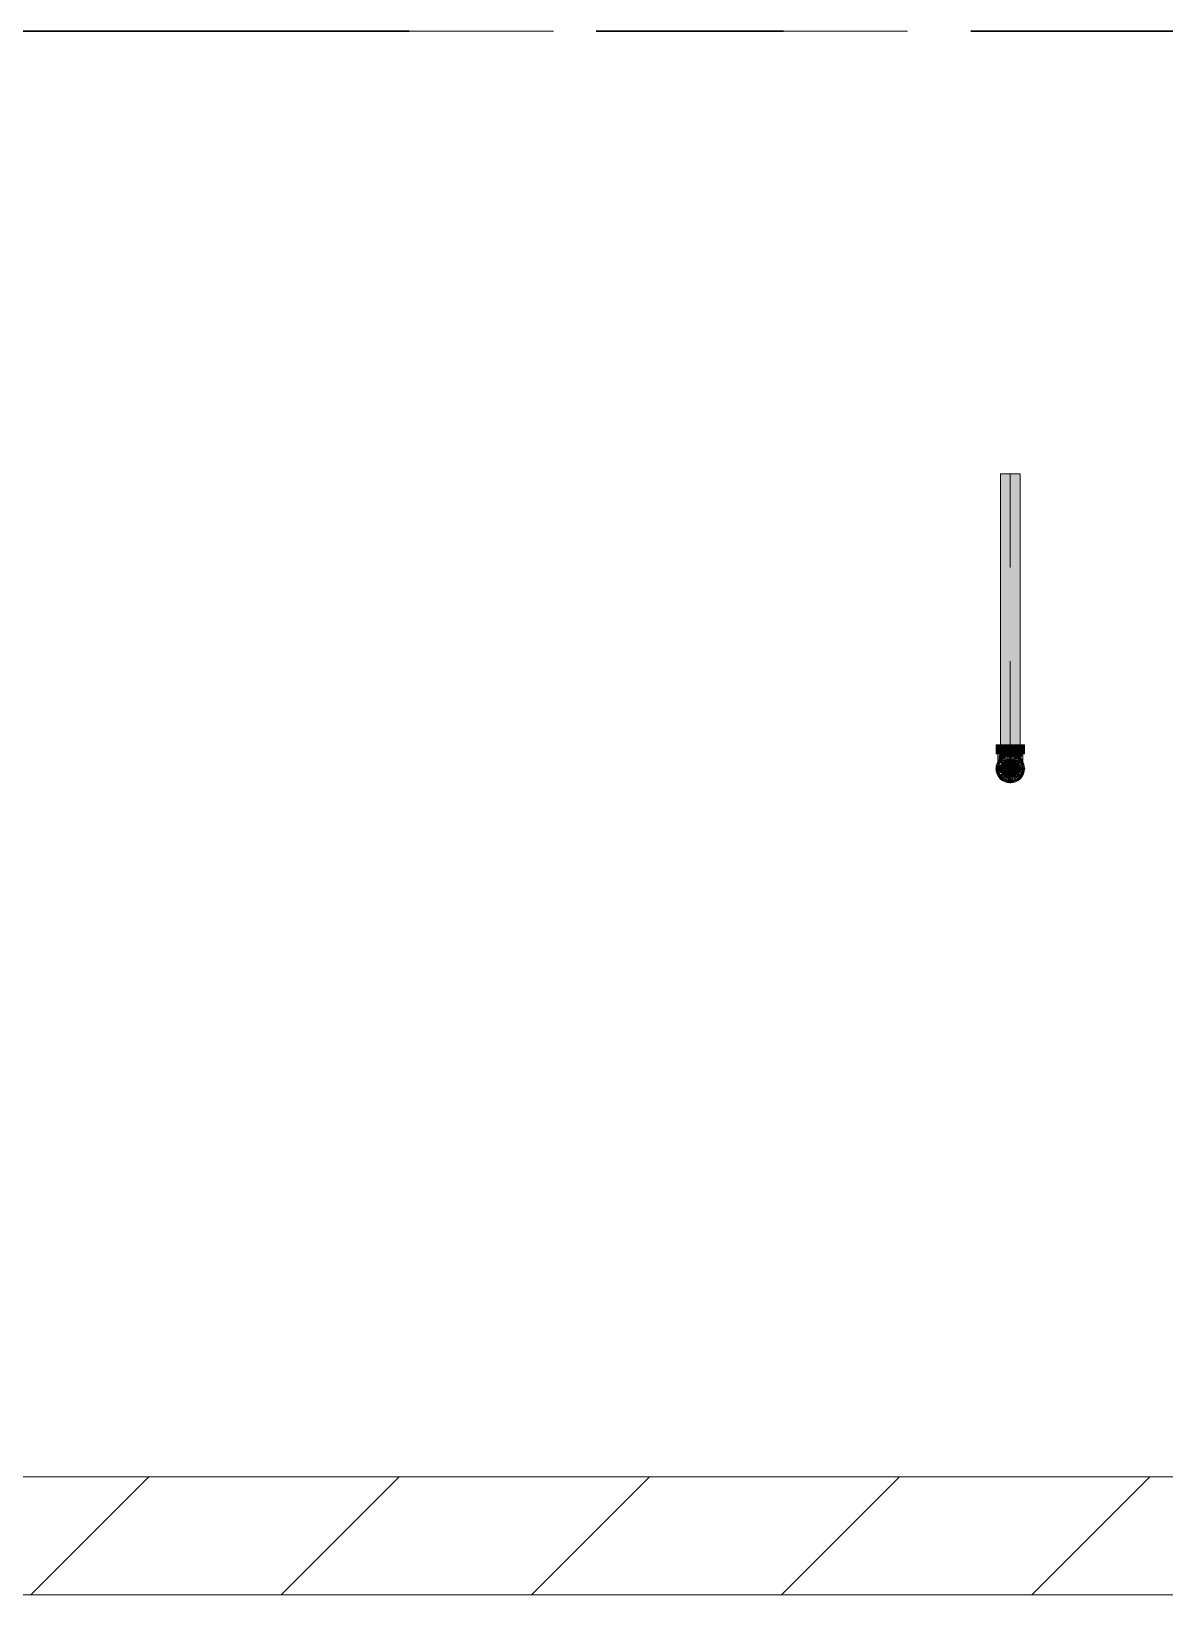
# Model space of a CAD drawing. Header units: millimetres. Extents: x -4000 to 187956, y -58990 to 162485.
# Drawn here: x 57590 to 59512, y 22800 to 25450 of the extents above; entities that cross this region are included whole.
import ezdxf

# ---------------------------------------------------------------- set-up
doc = ezdxf.new("R2010")
doc.units = ezdxf.units.MM
for name, pattern in [('Dash 1_16_', [317.5, 158.75, -158.75]), ('Grid Line', [2222.5, 1270, -317.5, 317.5, -317.5]), ('Grid Line 12_5mm', [2150, 1250, -300, 300, -300])]:
    doc.linetypes.add(name, pattern=pattern)
for name, color, linetype, lineweight in [('A-WALL', 113, 'Continuous', 13), ('A-WALL-PATT', 111, 'Continuous', 13), ('F-SPRN', 3, 'Continuous', 9), ('P-PIPE', 3, 'Continuous', 9), ('P-PIPE-CNTR', 3, 'Continuous', 9), ('S-GRID', 1, 'Continuous', 30)]:
    doc.layers.add(name, color=color, linetype=linetype, lineweight=lineweight)

# ---------------------------------------------------------------- blocks, each defined once
blk = doc.blocks.new('CMF2_NHAXUONG_A_rvt-1-FFS - TANG 1')
at = {"layer": 'A-WALL-PATT', "lineweight": 9}
h = blk.add_hatch(dxfattribs=at)
h.set_pattern_fill('FP_12', color=250, style=0, pattern_type=2)
h.set_pattern_definition([(45, (0, 0), (-212.132, 212.132), [])])
h.paths.add_polyline_path([(123099.8, 22800), (123099.8, 23000), (43099.8, 23000), (43099.8, 22800), (122899.8, 22800)])
at = {"layer": 'A-WALL', "color": 50, "lineweight": 15}
for p, q in [((123099.8, 23000), (43099.8, 23000)), ((43099.8, 22800), (67899.8, 22800))]:
    blk.add_line(p, q, dxfattribs=at)
at = {"layer": 'A-WALL', "color": 35, "lineweight": 15}
for p, q in [((71984.8, 23000), (43099.8, 23000)), ((43099.8, 22800), (67899.8, 22800))]:
    blk.add_line(p, q, dxfattribs=at)
at = {"layer": 'S-GRID', "linetype": 'Grid Line 12_5mm', "lineweight": 9}
blk.add_line((-824.3, 25450), (183641.1, 25450), dxfattribs=at)
blk = doc.blocks.new('Sprinkler_Up - DN20-V515-FFS - TANG 1')
at = {"layer": 'F-SPRN', "transparency": 33554534}
for points in [[(-13.5, 0), (-3.9, 0.7), (-1.7, 2.9), (-1.2, 3.5), (-0.6, 4), (0.6, 4), (1.2, 3.5), (1.7, 2.9), (4.6, 0), (22.2, 0), (18, 13.1), (6.9, 21.2), (-6.9, 21.2), (-18, 13.1), (-22.2, 0)], [(0, -21.2), (6.9, -21.2), (18, -13.1), (22.2, 0), (3.9, -0.7), (1.7, -2.9), (1.2, -3.5), (0.6, -4), (-0.6, -4), (-1.2, -3.5), (-1.7, -2.9), (-4.6, 0), (-22.2, 0), (-18, -13.1), (-6.9, -21.2)], [(0, -16.7), (4.3, -16.1), (11.8, -11.8), (16.1, -4.3), (16.1, 4.3), (11.8, 11.8), (8.3, 14.4), (0, 16.7), (-4.3, 16.1), (-11.8, 11.8), (-16.1, 4.3), (-16.1, -4.3), (-11.8, -11.8), (-8.3, -14.4)], [(0, -15.6), (7.8, -13.5), (13.5, -7.8), (15.1, -4), (15.1, 4), (13.5, 7.8), (7.8, 13.5), (0, 15.6), (-7.8, 13.5), (-11, 11), (-15.1, 4), (-15.1, -4), (-11, -11), (-7.8, -13.5)], [(-10.9, -5.5), (-10.9, 5.4), (-14.5, 5.4), (-14.5, -5.5)], [(-7.7, -5.5), (-7.7, 5.4), (-10.9, 5.4), (-10.9, -5.5)], [(0, -5.5), (0, 5.4), (-7.7, 5.4), (-7.7, -5.5)], [(0, 0), (5.7, 0), (2.9, 4.9), (-2.9, 4.9), (-5.7, 0)], [(2.9, -4.9), (5.7, 0), (-5.7, 0), (-2.9, -4.9)], [(0, 0), (4.6, 0), (0, 4.6), (-4.6, 0)], [(0, -4.6), (4.6, 0), (-4.6, 0)], [(0, -2.6), (1.3, 0), (-1.8, 0)], [(-1.3, 0), (1.8, 0), (0, 2.6)], [(7.7, -5.5), (7.7, 5.4), (0, 5.4), (0, -5.5)], [(10.9, -5.5), (10.9, 5.4), (7.7, 5.4), (7.7, -5.5)], [(14.5, -5.5), (14.5, 5.4), (10.9, 5.4), (10.9, -5.5)]]:
    blk.add_hatch(color=1, dxfattribs=at).paths.add_polyline_path(points)
at = {"layer": 'F-SPRN', "color": 1}
for p, q in [((-11.5, 5.4), (-14.5, 5.4)), ((-14.5, 5.4), (-11.3, 5.4)), ((-14.5, 5.4), (-14.5, 3.7)), ((-14.5, 3.3), (-14.5, 0)), ((-11.5, 5.4), (-11.5, 4)), ((-10.9, 1.9), (-10.9, 3.6)), ((-10.8, 5.4), (-8, 5.4)), ((-8.1, 5.4), (-10.8, 5.4)), ((-8.1, 5.4), (-8.1, 2.8)), ((-8.1, 2.5), (-8.1, 0.7)), ((-7.7, 4.8), (-7.7, 2.7)), ((-7.7, 4.8), (-7.7, 2.7)), ((-7.7, 2.1), (-7.7, 0.5)), ((-7.7, 2.1), (-7.7, 0.5)), ((-6.7, 5.4), (-4.7, 5.4)), ((-5.8, 3.8), (-5.8, 2.2)), ((-2.1, 0), (-2.1, 0)), ((-2.1, 0), (-2.1, -0.1)), ((0, 2.1), (-0.1, 2.1)), ((2.1, 0), (2.1, 0.1)), ((2.1, 0), (2.1, 0)), ((4.7, 5.4), (6.5, 5.4)), ((7.7, 5.4), (10.8, 5.4)), ((7.7, 5.2), (7.7, 2.7)), ((7.7, 5.2), (7.7, 2.7)), ((7.7, 2.3), (7.7, 0.5)), ((7.7, 2.3), (7.7, 0.5)), ((10.8, 5.4), (8.1, 5.4)), ((8.1, 5.4), (8.1, 2.8)), ((8.1, 2.5), (8.1, 0.4)), ((10.9, 5.4), (14.5, 5.4)), ((10.9, 3.6), (10.9, 0.2)), ((14.5, 5.4), (11.5, 5.4)), ((11.5, 5.4), (11.5, 4)), ((11.5, 3), (11.5, 0.2)), ((14.5, 5.4), (14.5, -5.5)), ((-14.5, -1.3), (-14.5, -3.7)), ((-11.1, -5.5), (-14.5, -5.5)), ((-14.5, -5.5), (-11.5, -5.5)), ((-10.9, -2.6), (-10.9, -1.3)), ((-10.8, -5.5), (-8.1, -5.5)), ((-7.8, -5.5), (-10.8, -5.5)), ((-8.1, -4.2), (-8.1, -5.5)), ((-7.7, -2.7), (-7.7, -4)), ((-7.7, -2.7), (-7.7, -4)), ((-7, -5.5), (-5.8, -5.5)), ((-4.8, -5.5), (-7, -5.5)), ((-5.8, -2.3), (-5.8, -3.8)), ((-2.1, -0.3), (-2, -0.4)), ((-2, -0.4), (-2, -0.5)), ((-2, -0.5), (-2, -0.6)), ((-2, -0.6), (-2, -0.7)), ((-2, -0.7), (-1.9, -0.7)), ((-1.9, -0.7), (-1.9, -0.8)), ((-1.9, -0.8), (-1.9, -0.9)), ((-1.9, -0.9), (-1.8, -1)), ((-1.8, -1), (-1.8, -1.1)), ((-1.8, -1), (-1.8, -1)), ((-1.8, -1.1), (-1.7, -1.2)), ((-1.7, -1.2), (-1.6, -1.3)), ((-1.7, -1.2), (-1.7, -1.2)), ((-1.6, -1.3), (-1.6, -1.4)), ((-1.6, -1.4), (-1.5, -1.4)), ((-1.5, -1.4), (-1.4, -1.5)), ((-1.4, -1.5), (-1.3, -1.6)), ((-1.4, -1.5), (-1.4, -1.5)), ((-1.3, -1.6), (-1.3, -1.7)), ((-1.3, -1.7), (-1.2, -1.7)), ((-1.2, -1.7), (-1.1, -1.7)), ((-1.1, -1.7), (-1.1, -1.8)), ((-1.1, -1.8), (-1, -1.8)), ((-1, -1.8), (-0.9, -1.9)), ((-0.9, -1.9), (-0.8, -1.9)), ((-0.8, -1.9), (-0.7, -2)), ((-0.8, -1.9), (-0.8, -1.9)), ((-0.7, -2), (-0.6, -2)), ((-0.6, -2), (-0.5, -2)), ((-0.5, -2), (-0.4, -2)), ((-0.4, -2), (-0.3, -2.1)), ((-0.4, -2), (-0.4, -2)), ((-0.3, -2.1), (-0.2, -2.1)), ((-0.2, -2.1), (-0.1, -2.1)), ((-0.1, -2.1), (0, -2.1)), ((0, -2.1), (0.1, -2.1)), ((0.1, -2.1), (0.2, -2.1)), ((0.1, -2.1), (0.1, -2.1)), ((0.2, -2.1), (0.3, -2.1)), ((0.3, -2.1), (0.4, -2)), ((0.4, -2), (0.5, -2)), ((0.5, -2), (0.6, -2)), ((0.6, -2), (0.7, -2)), ((0.6, -2), (0.6, -2)), ((0.7, -2), (0.8, -1.9)), ((0.8, -1.9), (0.9, -1.9)), ((0.9, -1.9), (1, -1.8)), ((0.9, -1.9), (0.9, -1.9)), ((1, -1.8), (1.1, -1.8)), ((1.1, -1.8), (1.2, -1.7)), ((1.2, -1.7), (1.3, -1.6)), ((1.2, -1.7), (1.2, -1.7)), ((1.3, -1.6), (1.4, -1.6)), ((1.4, -1.5), (1.5, -1.5)), ((1.4, -1.6), (1.4, -1.5)), ((1.5, -1.4), (1.6, -1.3)), ((1.5, -1.5), (1.5, -1.4)), ((1.6, -1.3), (1.7, -1.2)), ((1.6, -1.3), (1.6, -1.3)), ((1.7, -1.1), (1.8, -1.1)), ((1.7, -1.2), (1.7, -1.1)), ((1.8, -1), (1.9, -0.9)), ((1.8, -1.1), (1.8, -1)), ((1.9, -0.8), (2, -0.7)), ((1.9, -0.8), (1.9, -0.8)), ((1.9, -0.9), (1.9, -0.8)), ((2, -0.4), (2.1, -0.3)), ((2, -0.5), (2, -0.4)), ((2, -0.5), (2, -0.5)), ((2, -0.6), (2, -0.5)), ((2, -0.7), (2, -0.6)), ((2.1, -0.1), (2.1, 0)), ((2.1, -0.2), (2.1, -0.1)), ((2.1, -0.3), (2.1, -0.2)), ((7, -5.5), (4.8, -5.5)), ((5.8, -2.2), (5.8, -3.8)), ((5.8, -5.5), (7, -5.5)), ((7.7, -0.5), (7.7, -2.3)), ((7.7, -0.5), (7.7, -2.3)), ((7.7, -2.7), (7.7, -5.4)), ((7.7, -2.7), (7.7, -5.4)), ((10.8, -5.5), (7.7, -5.5)), ((8.1, -0.4), (8.1, -2.5)), ((8.1, -2.8), (8.1, -5.5)), ((8.1, -5.5), (10.8, -5.5)), ((10.9, -0.2), (10.9, -3.6)), ((14.5, -5.5), (10.9, -5.5)), ((11.5, -0.2), (11.5, -3)), ((11.5, -4), (11.5, -5.5)), ((11.5, -5.5), (14.5, -5.5))]:
    blk.add_line(p, q, dxfattribs=at)
at = {"layer": 'F-SPRN', "color": 1, "flags": 128}
for points in [[(-0.6, 2), (-0.7, 2), (-0.8, 1.9), (-0.9, 1.9), (-0.9, 1.9), (-1, 1.8), (-1.1, 1.8), (-1.2, 1.7), (-1.2, 1.7), (-1.3, 1.6), (-1.4, 1.6), (-1.4, 1.5), (-1.5, 1.5), (-1.5, 1.4), (-1.6, 1.3), (-1.6, 1.3), (-1.7, 1.2), (-1.7, 1.1), (-1.8, 1.1), (-1.8, 1), (-1.9, 0.9), (-1.9, 0.8), (-1.9, 0.8), (-2, 0.7), (-2, 0.6), (-2, 0.5), (-2, 0.5), (-2, 0.4), (-2.1, 0.3), (-2.1, 0.2)], [(-2.1, 0.2), (-2.1, 0.1), (-2.1, 0)], [(-0.5, 2), (-0.6, 2), (-0.6, 2)], [(-0.3, 2.1), (-0.4, 2), (-0.5, 2)], [(-0.1, 2.1), (-0.1, 2.1), (-0.2, 2.1), (-0.3, 2.1)], [(1.9, 0.7), (1.9, 0.8), (1.9, 0.9), (1.8, 1), (1.8, 1), (1.8, 1.1), (1.7, 1.2), (1.7, 1.2), (1.6, 1.3), (1.6, 1.4), (1.5, 1.4), (1.4, 1.5), (1.4, 1.5), (1.3, 1.6), (1.3, 1.7), (1.2, 1.7), (1.1, 1.7), (1.1, 1.8), (1, 1.8), (0.9, 1.9), (0.8, 1.9), (0.8, 1.9), (0.7, 2), (0.6, 2), (0.5, 2), (0.4, 2), (0.4, 2), (0.3, 2.1), (0.2, 2.1), (0.1, 2.1), (0, 2.1)], [(2.1, 0.1), (2.1, 0.2), (2.1, 0.2), (2.1, 0.3), (2, 0.4), (2, 0.5), (2, 0.6), (2, 0.7), (1.9, 0.7)], [(-2.1, -0.1), (-2.1, -0.2), (-2.1, -0.2), (-2.1, -0.3)]]:
    blk.add_lwpolyline(points, dxfattribs=at)
at = {"layer": 'F-SPRN', "color": 1}
for radius, start, end in [(22.2, 360, 180), (21.9, 165.6773, 179.2615), (21.9, 144.7698, 164.8151), (21.9, 126.6942, 143.2701), (16.7, 167.6802, 180), (16.7, 167.6802, 180), (16.7, 155.3879, 164.9693), (16.7, 155.3879, 164.9693), (15.6, 166.4265, 180), (15.6, 166.4265, 180), (15.6, 150.9409, 165), (15.6, 159.6139, 165), (16.7, 136.7213, 149.931), (16.7, 136.7213, 149.931), (15.6, 150.9409, 156.3845), (15.6, 138.4214, 150), (15.6, 138.4214, 150), (21.9, 108.2621, 125.7507), (16.7, 121.4181, 130.5751), (16.7, 121.4181, 130.5751), (15.6, 120.5262, 133.2078), (15.6, 120.5262, 133.2078), (16.7, 106.5995, 120), (16.7, 106.5995, 120), (15.6, 114.4363, 119.9813), (15.6, 114.4363, 119.9813), (21.9, 99.348, 107.901), (4.63, 155.7832, 180), (4.63, 155.7832, 180), (16.7, 96.4143, 105), (16.7, 96.4143, 105), (4.63, 109.0192, 138.2703), (4.63, 109.0192, 138.2703), (21.9, 90.145, 98.8503), (15.6, 95.5762, 100.6843), (15.6, 95.5762, 100.6843), (2.56, 109.0192, 168.8278), (2.56, 109.0192, 168.8278), (2.04, 109.0192, 180), (16.7, 83.0684, 90), (16.7, 83.0684, 90), (4.63, 17.9592, 90), (4.63, 17.9592, 90), (3.81, 57.0577, 90), (2.56, 14.5599, 90), (2.56, 14.5599, 90), (2.04, 10.4703, 90), (21.9, 72.5583, 89.4624), (15.6, 75.573, 80.5892), (15.6, 75.573, 80.5892), (3.81, 16.1605, 43.8358), (15.6, 67.5614, 74.5481), (15.6, 67.5614, 74.5481), (16.7, 60, 75), (16.7, 60, 75), (15.6, 60.0187, 65.5637), (15.6, 60.0187, 65.5637), (21.9, 54.2493, 71.7379), (15.6, 46.7922, 60), (15.6, 46.7922, 60), (16.7, 49.4249, 58.5819), (16.7, 49.4249, 58.5819), (15.6, 30, 41.5786), (15.6, 30, 41.5786), (16.7, 30, 43.2787), (16.7, 30, 43.2787), (21.9, 36.7299, 53.3058), (15.6, 23.6155, 29.5646), (15.6, 15, 29.5646), (15.6, 15, 20.3861), (16.7, 15, 24.6121), (16.7, 15, 24.6121), (15.6, 360, 13.6618), (15.6, 0, 13.6618), (16.7, 360, 12.3198), (16.7, 0, 12.3198), (21.9, 15.1849, 35.2302), (21.9, 0.7385, 14.3227), (22.2, 180, 360), (21.9, 180.7385, 194.3227), (21.9, 195.1849, 215.2302), (21.9, 216.7299, 233.3058), (16.7, 180, 192.3198), (16.7, 180, 192.3198), (16.7, 195.0307, 204.6121), (16.7, 195.0307, 204.6121), (15.6, 181.9082, 193.6618), (15.6, 181.9082, 193.6618), (15.6, 197.3339, 209.5646), (15.6, 197.3339, 209.5646), (16.7, 210.069, 223.2787), (16.7, 210.069, 223.2787), (15.6, 212.5472, 221.5786), (15.6, 212.5472, 221.5786), (21.9, 234.2493, 251.7379), (16.7, 229.4249, 238.5819), (16.7, 229.4249, 238.5819), (15.6, 233.795, 240), (15.6, 233.795, 240), (16.7, 240, 255), (16.7, 240, 255), (15.6, 240.0187, 254.5481), (15.6, 240.0187, 254.5481), (21.9, 252.5583, 269.4624), (4.63, 197.9592, 0), (4.63, 197.9592, 360), (15.6, 255, 267.64), (15.6, 255, 267.64), (3.81, 196.1605, 360), (2.56, 191.1677, 270), (2.56, 191.1677, 270), (2.04, 190.4703, 270), (16.7, 263.0684, 270), (16.7, 263.0684, 270), (2.04, 270, 0), (2.56, 270, 0), (2.56, 270, 360), (21.9, 270.145, 278.8503), (15.6, 275.5762, 280.6843), (15.6, 275.5762, 280.6843), (16.7, 276.4143, 285), (16.7, 276.4143, 285), (21.9, 279.348, 287.901), (16.7, 286.5995, 300), (16.7, 286.5995, 300), (15.6, 294.4363, 299.9813), (15.6, 294.4363, 299.9813), (21.9, 288.2621, 305.7507), (15.6, 300, 313.2078), (15.6, 300, 313.2078), (16.7, 301.4181, 310.5751), (16.7, 301.4181, 310.5751), (15.6, 318.4214, 330), (15.6, 318.4214, 330), (16.7, 316.7213, 330), (16.7, 316.7213, 330), (21.9, 306.6942, 323.2701), (15.6, 330.4354, 345), (15.6, 330.4354, 336.3845), (15.6, 339.6139, 345), (15.6, 346.3382, 360), (15.6, 346.3382, 360), (16.7, 335.3879, 345), (16.7, 335.3879, 345), (16.7, 347.6802, 360), (16.7, 347.6802, 360), (21.9, 324.7698, 344.8151), (21.9, 345.6773, 359.2615)]:
    blk.add_arc((0, 0), radius, start, end, dxfattribs=at)
blk = doc.blocks.new('Steel_Transition_Threaded_HoaPhat - Standard-V516-FFS - TANG 1')
at = {"layer": 'P-PIPE', "lineweight": 13, "transparency": 33554534}
h = blk.add_hatch(color=1, dxfattribs=at)
h.paths.add_polyline_path([(59250, 24177.6), (59255.8, 24178.4), (59261.3, 24180.6), (59265.9, 24184.2), (59269.5, 24188.8), (59271.7, 24194.3), (59272.5, 24200.1), (59271.7, 24205.9), (59269.5, 24211.3), (59265.9, 24216), (59261.3, 24219.6), (59255.8, 24221.8), (59250, 24222.6), (59244.2, 24221.8), (59238.8, 24219.6), (59234.1, 24216), (59230.5, 24211.3), (59228.3, 24205.9), (59227.6, 24199.2), (59228.3, 24194.3), (59230.5, 24188.8), (59234.1, 24184.2), (59238.8, 24180.6), (59244.2, 24178.4)])
h.paths.add_polyline_path([(59250, 24180), (59244.8, 24180.7), (59240, 24182.7), (59235.8, 24185.9), (59232.6, 24190), (59230.6, 24194.9), (59229.9, 24200.1), (59230.6, 24205.3), (59232.6, 24210.1), (59235.8, 24214.3), (59240, 24217.5), (59244.8, 24219.5), (59250, 24220.2), (59255.2, 24219.5), (59260.1, 24217.5), (59264.2, 24214.3), (59267.4, 24210.1), (59269.4, 24205.3), (59270.1, 24200.1), (59269.4, 24194.9), (59267.4, 24190), (59264.2, 24185.9), (59260.1, 24182.7), (59255.2, 24180.7)])
for points in [[(59229.9, 24200.1), (59233.6, 24200.1), (59235.8, 24208.3), (59241.8, 24214.3), (59250, 24216.5), (59258.2, 24214.3), (59264.2, 24208.3), (59266.4, 24200.1), (59270.1, 24200.1), (59269.4, 24205.3), (59267.4, 24210.1), (59264.2, 24214.3), (59260.1, 24217.5), (59255.2, 24219.5), (59250, 24220.2), (59244.8, 24219.5), (59240, 24217.5), (59235.8, 24214.3), (59232.6, 24210.1), (59230.6, 24205.3)], [(59250, 24180), (59255.2, 24180.7), (59260.1, 24182.7), (59264.2, 24185.9), (59267.4, 24190), (59269.4, 24194.9), (59270.1, 24200.1), (59266.4, 24200.1), (59264.2, 24191.9), (59258.2, 24185.9), (59250, 24183.7), (59241.8, 24185.9), (59235.8, 24191.9), (59233.6, 24200.1), (59229.9, 24200.1), (59230.6, 24194.9), (59232.6, 24190), (59235.8, 24185.9), (59240, 24182.7), (59244.8, 24180.7)], [(59250, 24181.6), (59254.8, 24182.2), (59259.3, 24184.1), (59263.1, 24187), (59266, 24190.8), (59267.9, 24195.3), (59268.5, 24200.1), (59267.9, 24204.9), (59266, 24209.3), (59263.1, 24213.2), (59259.3, 24216.1), (59254.8, 24218), (59250, 24218.6), (59245.2, 24218), (59240.8, 24216.1), (59236.9, 24213.2), (59234, 24209.3), (59232.1, 24204.9), (59231.5, 24200.1), (59232.1, 24195.3), (59234, 24190.8), (59236.9, 24187), (59240.8, 24184.1), (59245.2, 24182.2)]]:
    blk.add_hatch(color=1, dxfattribs=at).paths.add_polyline_path(points)
at = {"layer": 'P-PIPE', "color": 20, "lineweight": 13}
for radius, start, end in [(22.5, 0, 177.7326), (22.5, 0, 180), (22.5, 177.7326, 180), (22.5, 180, 225), (22.5, 180, 0), (20.1, 166.0499, 180), (20.1, 180, 193.9501), (20.1, 150, 162.7449), (18.5, 166.5939, 180), (18.5, 166.5939, 180), (18.5, 180, 193.4061), (18.5, 180, 193.4061), (18.5, 157.6232, 165), (18.5, 157.6232, 165), (18.5, 195, 202.3768), (18.5, 195, 202.3768), (20.1, 128.8856, 148.1553), (16.4, 180.8106, 191.4533), (16.4, 168.5467, 175.1607), (18.5, 136.4297, 150), (18.5, 136.4297, 150), (16.4, 158.0319, 163.506), (16.4, 141.9681, 150), (18.5, 123.4976, 133.2041), (18.5, 123.4976, 133.2041), (20.1, 109.6859, 125.0043), (16.4, 121.0738, 126.4537), (18.5, 106.819, 120), (18.5, 106.819, 120), (16.4, 113.4045, 120), (16.4, 107.4657, 111.9681), (20.1, 100.9975, 105), (18.5, 91.4353, 103.2046), (18.5, 91.4353, 103.2046), (16.4, 96.2132, 104.6042), (20.1, 90.5246, 98.5089), (18.5, 78.0986, 90), (18.5, 78.0986, 90), (20.1, 75.0607, 87.9279), (16.4, 66.9681, 75), (18.5, 60, 75), (18.5, 60, 75), (20.1, 54.9957, 75), (18.5, 46.7959, 56.5024), (18.5, 46.7959, 56.5024), (20.1, 31.8447, 51.1144), (16.4, 30, 38.0319), (18.5, 30, 43.5703), (18.5, 30, 43.5703), (16.4, 338.0319, 342.8691), (16.4, 0, 8.0319), (16.4, 351.9681, 0), (18.5, 15, 22.3768), (18.5, 15, 22.3768), (18.5, 337.6232, 345), (18.5, 337.6232, 345), (20.1, 17.2551, 30), (18.5, 0, 13.4061), (18.5, 0, 13.4061), (18.5, 346.5939, 0), (18.5, 346.5939, 0), (20.1, 0, 13.9501), (20.1, 346.0499, 0), (22.5, 345, 0), (20.1, 197.2551, 210), (20.1, 211.8447, 231.1144), (18.5, 210, 223.5703), (18.5, 210, 223.5703), (22.5, 225, 345), (16.4, 210.6635, 218.0319), (18.5, 226.7959, 236.5024), (18.5, 226.7959, 236.5024), (20.1, 234.9957, 255), (16.4, 230.4733, 236.6389), (18.5, 240, 255), (18.5, 240, 255), (16.4, 240, 246.5955), (16.4, 246.9681, 255), (20.1, 255.0607, 267.9279), (18.5, 258.0986, 270), (18.5, 258.0986, 270), (16.4, 264.1652, 268.506), (20.1, 270.5246, 278.5089), (18.5, 271.4353, 283.2046), (18.5, 271.4353, 283.2046), (16.4, 276.4537, 283.9063), (20.1, 280.9975, 285), (16.4, 287.4657, 291.9681), (18.5, 286.819, 300), (18.5, 286.819, 300), (16.4, 293.4045, 300), (20.1, 289.6859, 305.0043), (18.5, 303.4976, 313.2041), (18.5, 303.4976, 313.2041), (20.1, 308.8856, 328.1553), (18.5, 316.4297, 330), (18.5, 316.4297, 330), (20.1, 330, 342.7449)]:
    blk.add_arc((59250, 24200.1), radius, start, end, dxfattribs=at)
blk = doc.blocks.new('Steel_Elbow_Threaded_HoaPhat - Standard-V517-FFS - TANG 1')
at = {"layer": 'P-PIPE', "lineweight": 13, "transparency": 33554534}
for points in [[(59243.8, 24225.5), (59250, 24225.5), (59250, 24240.6), (59225.9, 24240.6), (59226.7, 24225.5), (59237.9, 24225.5)], [(59250, 24176), (59256.2, 24176.8), (59262.1, 24179.2), (59267.1, 24183), (59270.9, 24188), (59273.3, 24193.8), (59274.1, 24200.1), (59273.3, 24206.3), (59270.9, 24212.1), (59267.1, 24217.1), (59262.1, 24221), (59256.2, 24223.4), (59250, 24224.2), (59243.8, 24223.4), (59237.9, 24221), (59233, 24217.1), (59227.6, 24208.5), (59226.7, 24206.3), (59225.9, 24200.1), (59227.6, 24191.7), (59229.1, 24188), (59233, 24183), (59237.9, 24179.2), (59243.8, 24176.8)], [(59274.1, 24225.5), (59273.3, 24240.6), (59250, 24240.6), (59250, 24225.5), (59273.3, 24225.5)]]:
    blk.add_hatch(color=1, dxfattribs=at).paths.add_polyline_path(points)
h = blk.add_hatch(color=1, dxfattribs=at)
h.paths.add_polyline_path([(59242.8, 24220), (59240.3, 24220), (59244.1, 24221.9)])
h.paths.add_polyline_path([(59229.8, 24210.2), (59231.2, 24210.7), (59237.2, 24217.6), (59242.8, 24220), (59250, 24221.2), (59250, 24225.5), (59231.7, 24225.5), (59230.3, 24221.7), (59230.1, 24214.3)])
h = blk.add_hatch(color=1, dxfattribs=at)
h.paths.add_polyline_path([(59266.9, 24215.3), (59269.5, 24210.7), (59268.6, 24214.6)])
h.paths.add_polyline_path([(59270.9, 24208.6), (59270.6, 24217.2), (59269.5, 24216.8), (59269.4, 24220.9), (59270.7, 24221.2), (59269.6, 24225.5), (59250, 24225.5), (59250, 24221.2), (59257.2, 24220), (59255.9, 24221.9), (59263.4, 24217.2), (59267.4, 24213.1), (59266.2, 24218.2), (59268.6, 24214.6)])
at = {"layer": 'P-PIPE', "color": 20, "lineweight": 13}
for p, q in [((59225.9, 24240.6), (59225.9, 24225.5)), ((59233, 24240.6), (59225.9, 24240.6)), ((59250, 24240.6), (59225.9, 24240.6)), ((59225.9, 24225.5), (59231.5, 24225.5)), ((59225.9, 24225.5), (59250, 24225.5)), ((59242.8, 24225.5), (59228.9, 24225.5)), ((59231.5, 24225.5), (59233, 24225.5)), ((59232.8, 24225.5), (59231.7, 24225.5)), ((59237.9, 24240.6), (59233.8, 24240.6)), ((59236.4, 24225.5), (59233.8, 24225.5)), ((59234, 24225.5), (59237.9, 24225.5)), ((59242.8, 24225.5), (59236.4, 24225.5)), ((59237.9, 24225.5), (59242.7, 24225.5)), ((59243.8, 24240.6), (59238.2, 24240.6)), ((59250, 24225.5), (59243.7, 24225.5)), ((59250, 24225.5), (59243.7, 24225.5)), ((59250, 24240.6), (59243.8, 24240.6)), ((59243.8, 24225.5), (59250, 24225.5)), ((59256.2, 24240.6), (59250, 24240.6)), ((59274.1, 24240.6), (59250, 24240.6)), ((59250, 24225.5), (59256.2, 24225.5)), ((59250, 24225.5), (59274.1, 24225.5)), ((59256.3, 24225.5), (59250, 24225.5)), ((59256.3, 24225.5), (59250, 24225.5)), ((59261.8, 24240.6), (59256.2, 24240.6)), ((59263.6, 24225.5), (59257.2, 24225.5)), ((59271.2, 24225.5), (59257.2, 24225.5)), ((59257.3, 24225.5), (59262.1, 24225.5)), ((59266.2, 24240.6), (59262.1, 24240.6)), ((59262.1, 24225.5), (59266, 24225.5)), ((59266.2, 24225.5), (59263.6, 24225.5)), ((59274.1, 24240.6), (59267.1, 24240.6)), ((59267.1, 24225.5), (59269.7, 24225.5)), ((59268.3, 24225.5), (59267.2, 24225.5)), ((59269.9, 24225.5), (59268.3, 24225.5)), ((59269.7, 24225.5), (59274.1, 24225.5)), ((59274.1, 24225.5), (59274.1, 24240.6)), ((59228.9, 24210.9), (59228.9, 24211.8)), ((59228.9, 24210.1), (59228.9, 24210.9)), ((59228.9, 24206.4), (59228.9, 24207.1)), ((59228.9, 24205.7), (59228.9, 24206.4)), ((59228.9, 24205.1), (59228.9, 24205.7)), ((59228.9, 24203.4), (59228.9, 24204)), ((59228.9, 24203), (59228.9, 24203.4)), ((59228.9, 24201.7), (59228.9, 24202.1)), ((59228.9, 24201.4), (59228.9, 24201.7)), ((59228.9, 24201.1), (59228.9, 24201.4)), ((59228.9, 24200.4), (59228.9, 24200.6)), ((59228.9, 24200.3), (59228.9, 24200.4)), ((59228.9, 24200.2), (59228.9, 24200.3)), ((59228.9, 24200.1), (59228.9, 24200.2)), ((59228.9, 24200.1), (59228.9, 24200.1)), ((59228.9, 24199.9), (59228.9, 24200.1)), ((59228.9, 24199), (59228.9, 24199.9)), ((59228.9, 24198.2), (59228.9, 24199)), ((59229, 24197.3), (59228.9, 24198.2)), ((59229.2, 24196.5), (59229, 24197.3)), ((59229.3, 24195.7), (59229.2, 24196.5)), ((59229.5, 24194.8), (59229.3, 24195.7)), ((59229.7, 24194), (59229.5, 24194.8)), ((59270.5, 24195.1), (59270.3, 24194.2)), ((59270.7, 24195.9), (59270.5, 24195.1)), ((59270.9, 24196.7), (59270.7, 24195.9)), ((59271, 24197.6), (59270.9, 24196.7)), ((59271.1, 24198.4), (59271, 24197.6)), ((59271.2, 24200.1), (59271.1, 24199.2)), ((59271.1, 24199.2), (59271.1, 24198.4)), ((59271.2, 24212), (59271.2, 24211.2)), ((59271.2, 24211.2), (59271.2, 24210.3)), ((59271.2, 24208), (59271.2, 24207.3)), ((59271.2, 24207.3), (59271.2, 24206.6)), ((59271.2, 24206.6), (59271.2, 24205.9)), ((59271.2, 24205.9), (59271.2, 24205.3)), ((59271.2, 24204.1), (59271.2, 24203.6)), ((59271.2, 24203.6), (59271.2, 24203.1)), ((59271.2, 24203.1), (59271.2, 24202.6)), ((59271.2, 24201.8), (59271.2, 24201.5)), ((59271.2, 24201.5), (59271.2, 24201.2)), ((59271.2, 24201.2), (59271.2, 24200.9)), ((59271.2, 24200.5), (59271.2, 24200.3)), ((59271.2, 24200.3), (59271.2, 24200.2)), ((59271.2, 24200.2), (59271.2, 24200.1)), ((59271.2, 24200.1), (59271.2, 24200.1)), ((59230, 24193.2), (59229.7, 24194)), ((59230.3, 24192.4), (59230, 24193.2)), ((59230.6, 24191.6), (59230.3, 24192.4)), ((59231, 24190.9), (59230.6, 24191.6)), ((59231.3, 24190.1), (59231, 24190.9)), ((59231.8, 24189.4), (59231.3, 24190.1)), ((59232.2, 24188.7), (59231.8, 24189.4)), ((59234.3, 24186), (59233.7, 24186.6)), ((59234.8, 24185.4), (59234.3, 24186)), ((59235.4, 24184.8), (59234.8, 24185.4)), ((59236.1, 24184.2), (59235.4, 24184.8)), ((59236.7, 24183.6), (59236.1, 24184.2)), ((59237.4, 24183.1), (59236.7, 24183.6)), ((59238.1, 24182.6), (59237.4, 24183.1)), ((59238.8, 24182.2), (59238.1, 24182.6)), ((59241, 24181), (59240.2, 24181.3)), ((59241.8, 24180.6), (59241, 24181)), ((59242.6, 24180.3), (59241.8, 24180.6)), ((59243.3, 24180), (59242.6, 24180.3)), ((59245.8, 24179.4), (59245, 24179.5)), ((59246.6, 24179.2), (59245.8, 24179.4)), ((59247.5, 24179.1), (59246.6, 24179.2)), ((59248.3, 24179), (59247.5, 24179.1)), ((59249.2, 24179), (59248.3, 24179)), ((59250, 24178.9), (59249.2, 24179)), ((59250.2, 24178.9), (59250, 24178.9)), ((59251.1, 24179), (59250.2, 24178.9)), ((59251.9, 24179), (59251.1, 24179)), ((59254.4, 24179.4), (59253.6, 24179.2)), ((59255.3, 24179.6), (59254.4, 24179.4)), ((59257.7, 24180.4), (59256.9, 24180.1)), ((59258.4, 24180.7), (59257.7, 24180.4)), ((59259.2, 24181.1), (59258.4, 24180.7)), ((59260, 24181.4), (59259.2, 24181.1)), ((59260.7, 24181.8), (59260, 24181.4)), ((59261.4, 24182.3), (59260.7, 24181.8)), ((59262.1, 24182.8), (59261.4, 24182.3)), ((59262.8, 24183.3), (59262.1, 24182.8)), ((59263.5, 24183.8), (59262.8, 24183.3)), ((59264.1, 24184.3), (59263.5, 24183.8)), ((59264.7, 24184.9), (59264.1, 24184.3)), ((59265.3, 24185.5), (59264.7, 24184.9)), ((59265.9, 24186.1), (59265.3, 24185.5)), ((59266.4, 24186.8), (59265.9, 24186.1)), ((59267, 24187.5), (59266.4, 24186.8)), ((59267.5, 24188.1), (59267, 24187.5)), ((59267.9, 24188.9), (59267.5, 24188.1)), ((59269.1, 24191.1), (59268.8, 24190.3)), ((59269.5, 24191.9), (59269.1, 24191.1)), ((59269.8, 24192.6), (59269.5, 24191.9)), ((59270.1, 24193.4), (59269.8, 24192.6)), ((59270.3, 24194.2), (59270.1, 24193.4))]:
    blk.add_line(p, q, dxfattribs=at)
at = {"layer": 'P-PIPE', "color": 20, "lineweight": 13, "flags": 128}
for points in [[(59228.9, 24211.8), (59228.9, 24212.6), (59228.9, 24213.5), (59228.9, 24214.4), (59228.9, 24215.4), (59228.9, 24216.3), (59228.9, 24217.3), (59228.9, 24218.2), (59228.9, 24219.2), (59228.9, 24220.2), (59228.9, 24221.2), (59228.9, 24222.2), (59228.9, 24223.2), (59228.9, 24224.2), (59228.9, 24225.2), (59228.9, 24225.5)], [(59271.2, 24225.5), (59271.2, 24224.5), (59271.2, 24223.5), (59271.2, 24222.5), (59271.2, 24221.5), (59271.2, 24220.5), (59271.2, 24219.5), (59271.2, 24218.5), (59271.2, 24217.5), (59271.2, 24216.6), (59271.2, 24215.6), (59271.2, 24214.7), (59271.2, 24213.8), (59271.2, 24212.9), (59271.2, 24212)], [(59228.9, 24207.1), (59228.9, 24207.8), (59228.9, 24208.5), (59228.9, 24209.3), (59228.9, 24210.1)], [(59228.9, 24204), (59228.9, 24204.5), (59228.9, 24205.1)], [(59228.9, 24202.1), (59228.9, 24202.5), (59228.9, 24203)], [(59228.9, 24200.6), (59228.9, 24200.8), (59228.9, 24201.1)], [(59271.2, 24210.3), (59271.2, 24209.5), (59271.2, 24208.7), (59271.2, 24208)], [(59271.2, 24205.3), (59271.2, 24204.7), (59271.2, 24204.1)], [(59271.2, 24202.6), (59271.2, 24202.2), (59271.2, 24201.8)], [(59271.2, 24200.9), (59271.2, 24200.7), (59271.2, 24200.5)], [(59233.7, 24186.6), (59233.2, 24187.3), (59232.7, 24188), (59232.2, 24188.7)], [(59240.2, 24181.3), (59239.5, 24181.7), (59238.8, 24182.2)], [(59245, 24179.5), (59244.2, 24179.8), (59243.3, 24180)], [(59253.6, 24179.2), (59252.8, 24179.1), (59251.9, 24179)], [(59256.9, 24180.1), (59256.1, 24179.8), (59255.3, 24179.6)], [(59268.8, 24190.3), (59268.4, 24189.6), (59267.9, 24188.9)]]:
    blk.add_lwpolyline(points, dxfattribs=at)
at = {"layer": 'P-PIPE', "color": 20, "lineweight": 13}
for radius, start, end in [(24.1, 90, 270), (24.1, 90, 270), (21.1, 90, 95.2662), (24.1, 270, 90), (24.1, 270, 90), (21.1, 75.0343, 90), (21.1, 172.7204, 178.0438), (21.1, 181.9711, 187.7672), (21.1, 165.7465, 170), (21.1, 190, 194.2657), (21.1, 156.3578, 164.9665), (21.1, 195.0455, 204.7351), (21.1, 150.0076, 154.6322), (21.1, 141.5854, 146.2592), (21.1, 130, 141.0488), (21.1, 112.3295, 125.8024), (21.1, 99.9464, 104.9657), (21.1, 60.7988, 67.0623), (21.1, 54.1976, 59.9895), (21.1, 38.4146, 50), (21.1, 25.3678, 29.9924), (21.1, 334.6252, 344.9545), (21.1, 15.0335, 23.6422), (21.1, 345.7343, 350), (21.1, 1.9562, 7.2796), (21.1, 352.2328, 358.0289), (21.1, 205.3748, 209.9974), (21.1, 213.7495, 218.4271), (21.1, 218.9611, 230), (21.1, 234.2198, 247.6765), (21.1, 255.037, 270), (21.1, 271.1041, 278.9613), (21.1, 279.9303, 284.963), (21.1, 292.9314, 303.6981), (21.1, 310, 321.5729), (21.1, 330.0026, 334.1966)]:
    blk.add_arc((59250, 24200.1), radius, start, end, dxfattribs=at)

msp = doc.modelspace()

# ---------------------------------------------------------------- block references
at = {"lineweight": 5}
msp.add_blockref('CMF2_NHAXUONG_A_rvt-1-FFS - TANG 1', (0, 0), dxfattribs=at)

# ---------------------------------------------------------------- next in the draw order: hatches: boundary and pattern name
at = {"layer": 'P-PIPE', "transparency": 33554534}
for points in [[(59250, 24240.6), (59250, 24700.1), (59233.3, 24700.1), (59233.9, 24240.6), (59245.7, 24240.6)], [(59250, 24240.6), (59266.7, 24240.6), (59266.1, 24700.1), (59250, 24700.1), (59250, 24258.7)], [(59241.7, 24185.6), (59242.8, 24187.6), (59241.7, 24191.7), (59242.8, 24195.9), (59245.8, 24199), (59257.2, 24204.3), (59258.4, 24208.4), (59257.2, 24212.6), (59255.9, 24214.3), (59250, 24216.8), (59241.7, 24214.6), (59235.5, 24208.4), (59233.3, 24200.1), (59235.5, 24191.7), (59238.2, 24188.3)], [(59250, 24183.4), (59258.4, 24185.6), (59261.8, 24188.3), (59266.1, 24195.8), (59266.1, 24204.4), (59261.8, 24211.9), (59258.4, 24214.6), (59250, 24216.8), (59245.7, 24216.2), (59238.2, 24211.9), (59233.9, 24204.4), (59233.9, 24195.8), (59238.2, 24188.3), (59241.7, 24185.6)]]:
    msp.add_hatch(color=1, dxfattribs=at).paths.add_polyline_path(points)

# ---------------------------------------------------------------- next in the draw order: linework, layer by layer
at = {"layer": 'P-PIPE', "color": 20, "lineweight": 13}
for p, q in [((59233.3, 24700.1), (59233.3, 24240.6)), ((59266.7, 24700.1), (59233.3, 24700.1)), ((59266.7, 24240.6), (59266.7, 24700.1)), ((59233.3, 24240.6), (59237.9, 24240.6)), ((59238.2, 24240.6), (59261.8, 24240.6)), ((59262.1, 24240.6), (59266.7, 24240.6))]:
    msp.add_line(p, q, dxfattribs=at)
at = {"layer": 'P-PIPE', "color": 1}
for centre, radius, start, end in [((59250, 24200.1), 16.7, 170.1108, 177.203), ((59250, 24200.1), 16.7, 182.797, 189.8892), ((59250, 24200.1), 16.7, 190.2154, 195.2487), ((59250, 24200.1), 16.7, 157.579, 164.2722), ((59250, 24200.1), 16.7, 140.6908, 147.6969), ((59250, 24191.7), 8.35, 131.0366, 150), ((59250, 24191.7), 8.35, 115.6806, 125.5287), ((59250, 24191.7), 8.35, 100.6842, 114.0387), ((59250, 24191.7), 8.35, 90, 100.6842), ((59250, 24208.4), 8.35, 270, 280.6842), ((59250, 24208.4), 8.35, 69.0027, 79.2369), ((59250, 24208.4), 8.35, 46.6998, 60.5692), ((59250, 24208.4), 8.35, 316.3183, 330), ((59250, 24208.4), 8.35, 20.1285, 29.0413), ((59250, 24208.4), 8.35, 8.0385, 17.9918), ((59250, 24200.1), 16.7, 46.0317, 51.8726), ((59250, 24200.1), 16.7, 32.3031, 45.2846), ((59250, 24200.1), 16.7, 25.0364, 31.0974), ((59250, 24200.1), 16.7, 16.9375, 22.421), ((59250, 24200.1), 16.7, 4.3093, 9.8892), ((59250, 24200.1), 16.7, 350.1108, 355.6907), ((59250, 24200.1), 16.7, 231.8726, 237.203), ((59250, 24191.7), 8.35, 172.0327, 181.5407), ((59250, 24191.7), 8.35, 199.9004, 209.0413), ((59250, 24200.1), 16.7, 246.8976, 251.0986), ((59250, 24191.7), 8.35, 226.6998, 240.5692), ((59250, 24200.1), 16.7, 254.7154, 259.6727), ((59250, 24191.7), 8.35, 249.0027, 259.2369), ((59250, 24200.1), 16.7, 266.0042, 273.5288), ((59250, 24200.1), 16.7, 284.6882, 289.3082), ((59250, 24200.1), 16.7, 308.1274, 313.9683), ((59250, 24200.1), 16.7, 314.7154, 320.6908), ((59250, 24200.1), 16.7, 328.9026, 336.686)]:
    msp.add_arc(centre, radius, start, end, dxfattribs=at)
at = {"layer": 'P-PIPE-CNTR', "color": 1, "linetype": 'Dash 1_16_'}
for p, q in [((59250, 24700.1), (59250, 24240.6)), ((59250, 24700.1), (59250, 24240.6)), ((59250, 24222.6), (59250, 24225.1)), ((59250, 24221.2), (59250, 24222.6)), ((59225, 24200.1), (59227.5, 24200.1)), ((59227.8, 24200.1), (59231.5, 24200.1)), ((59236.5, 24200.1), (59242.3, 24200.1)), ((59245.4, 24200.1), (59247.6, 24200.1)), ((59248.7, 24200.1), (59250, 24200.1)), ((59250, 24218.6), (59250, 24220.2)), ((59250, 24216.8), (59250, 24218.6)), ((59250, 24213.6), (59250, 24215.2)), ((59250, 24209.8), (59250, 24212.6)), ((59250, 24205.5), (59250, 24209.1)), ((59250, 24202.6), (59250, 24204.3)), ((59250, 24200.1), (59250, 24202.1)), ((59250, 24198), (59250, 24200.1)), ((59250, 24200.1), (59251.3, 24200.1)), ((59250, 24195.9), (59250, 24197.5)), ((59250, 24191.1), (59250, 24194.6)), ((59251.8, 24200.1), (59254.6, 24200.1)), ((59255.7, 24200.1), (59263.5, 24200.1)), ((59266.4, 24200.1), (59267.9, 24200.1)), ((59268.5, 24200.1), (59272.2, 24200.1)), ((59272.5, 24200.1), (59275, 24200.1)), ((59250, 24188.1), (59250, 24190.4)), ((59250, 24185), (59250, 24186.5)), ((59250, 24181.6), (59250, 24183.4)), ((59250, 24180), (59250, 24181.6)), ((59250, 24177.6), (59250, 24178.9)), ((59250, 24175.1), (59250, 24177.6))]:
    msp.add_line(p, q, dxfattribs=at)
at = {"layer": 'P-PIPE-CNTR', "color": 20, "lineweight": 13}
for p, q in [((59250, 24240.6), (59250, 24225.5)), ((59250, 24225.5), (59250, 24224.1)), ((59250, 24224.1), (59250, 24222.3)), ((59250, 24222.2), (59250, 24220.8)), ((59250, 24219.7), (59250, 24217.9)), ((59250, 24217.9), (59250, 24216.1)), ((59250, 24214.4), (59250, 24212.9)), ((59250, 24211.9), (59250, 24209.4)), ((59250, 24208.8), (59250, 24207.5)), ((59250, 24207.5), (59250, 24204.1)), ((59250, 24202.5), (59250, 24201)), ((59250, 24200.7), (59250, 24200.1))]:
    msp.add_line(p, q, dxfattribs=at)
at = {"layer": 'S-GRID', "linetype": 'Grid Line'}
msp.add_line((-824.3, 25450), (183641.1, 25450), dxfattribs=at)

# ---------------------------------------------------------------- next in the draw order: block references
at = {"layer": 'F-SPRN', "color": 1}
msp.add_blockref('Sprinkler_Up - DN20-V515-FFS - TANG 1', (59250, 24200.1), dxfattribs=at)
at = {"layer": 'P-PIPE', "color": 20, "lineweight": 13}
for name in ['Steel_Elbow_Threaded_HoaPhat - Standard-V517-FFS - TANG 1', 'Steel_Transition_Threaded_HoaPhat - Standard-V516-FFS - TANG 1']:
    msp.add_blockref(name, (0, 0), dxfattribs=at)

doc.saveas('drawing.dxf')
